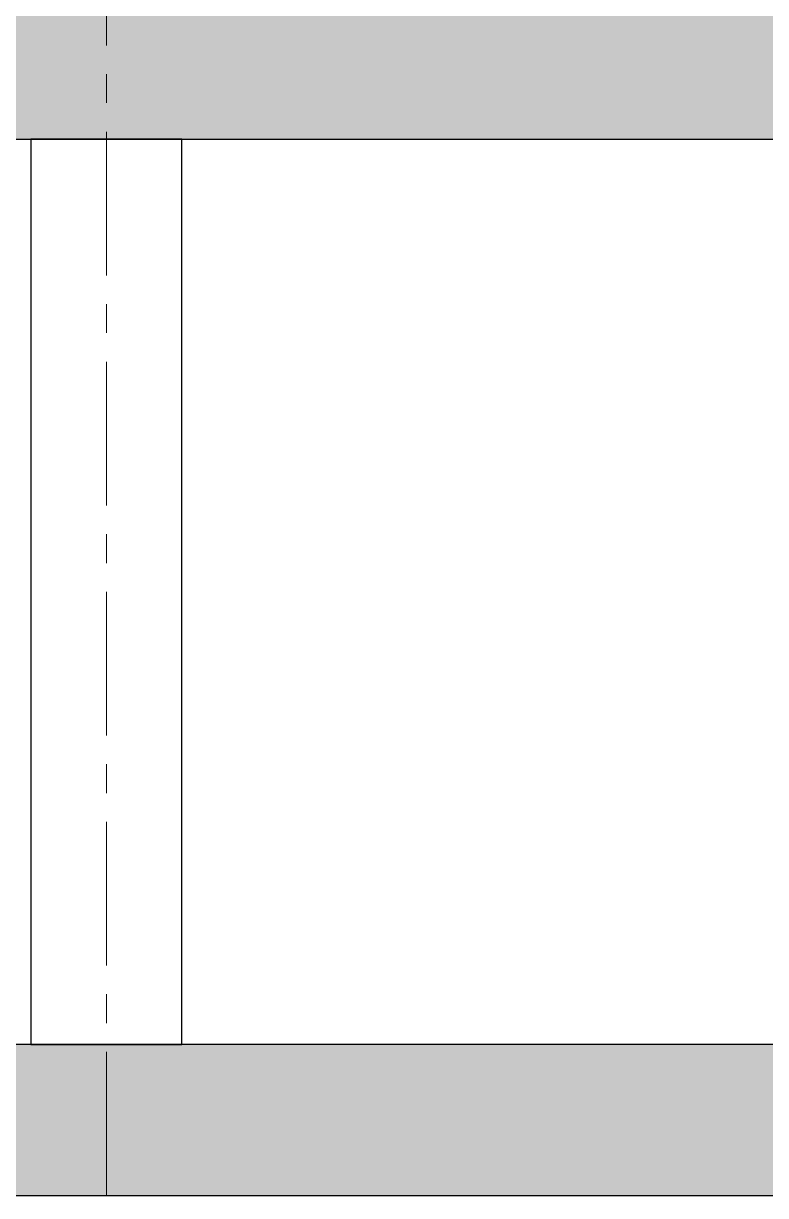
# Model space of a CAD drawing. Header units: millimetres. Extents: x 3220 to 226993, y 817 to 176024.
# Drawn here: x 161033 to 163491, y 131944 to 135827 of the extents above; entities that cross this region are included whole.
import ezdxf

# ---------------------------------------------------------------- set-up
doc = ezdxf.new("R2010")
doc.units = ezdxf.units.MM
doc.linetypes.add('AXES', pattern=[50.8, 31.75, -6.35, 6.35, -6.35])
doc.layers.add('Axe', color=1, linetype='AXES', lineweight=9)

# ---------------------------------------------------------------- blocks, each defined once
blk = doc.blocks.new('section 1-2')
h = blk.add_hatch()
h.set_pattern_fill('AR-CONC', color=256, scale=3)
h.paths.add_polyline_path([(-250, 0), (-1500, 0), (-1500, -500), (-250, -500)])
h.paths.add_polyline_path([(0, 0), (-250, 0), (-250, -500), (0, -500)])
h.paths.add_polyline_path([(250, 0), (0, 0), (0, -500), (250, -500)])
h.paths.add_polyline_path([(9000, 0), (6000, 0), (6000, -500), (6250, -500), (9000, -500)])
h.paths.add_polyline_path([(12000, 0), (9000, 0), (9000, -500), (9250, -500), (12000, -500)])
h.paths.add_polyline_path([(15000, 0), (14750, 0), (12000, 0), (12000, -500), (15000, -500)])
h.paths.add_polyline_path([(23750, 0), (15000, 0), (15000, -500), (23750, -500)])
h.paths.add_polyline_path([(24000, 0), (23750, 0), (23750, -500), (24000, -500)])
h.paths.add_polyline_path([(24250, 0), (24000, 0), (24000, -500), (24250, -500)])
h.paths.add_polyline_path([(32500, 0), (24250, 0), (24250, -500), (32500, -500)])
h.paths.add_polyline_path([(3500, 0), (3500, -500), (6000, -500), (6000, 0)])
h.paths.add_polyline_path([(2500, -500), (2500, 0), (250, 0), (250, -500)])
h = blk.add_hatch()
h.set_pattern_fill('AR-CONC', color=256, scale=3)
h.paths.add_polyline_path([(0, -500), (-250, -500), (-250, -4000), (0, -4000)])
h.paths.add_polyline_path([(250, -500), (0, -500), (0, -4000), (3000, -4000), (3000, -3500), (2750, -3500), (250, -3500)])
h.paths.add_polyline_path([(6000, -3500), (3000, -3500), (3000, -4000), (6000, -4000)])
h.paths.add_polyline_path([(18250, -500), (18000, -500), (18000, -4000), (18250, -4000)])
h.paths.add_polyline_path([(7500, -3500), (7500, -4000), (9000, -4000), (9000, -3500)])
h.paths.add_polyline_path([(6000, -4000), (6000, -3500)], flags=17)
h.paths.add_polyline_path([(11200, -3500), (11200, -4000), (12000, -4000), (12000, -3500)])
h.paths.add_polyline_path([(17750, -3500), (17750, -4000), (18000, -4000), (18000, -500), (17750, -500)])
h.paths.add_polyline_path([(14750, -4000), (14750, -3500), (12000, -3500), (12000, -4000)])
blk.add_line((-1500, -500), (32500, -500))
for points in [[(17750, -500), (17750, -3500), (250, -3500), (250, -500)], [(11700, -4000), (14250, -4000)]]:
    blk.add_lwpolyline(points)
blk.add_lwpolyline([(11750, -3500), (12250, -3500), (12250, -500), (11750, -500)], close=True)
at = {"layer": 'Axe', "ltscale": 15}
blk.add_line((12000, -4000), (12000, 33323.9), dxfattribs=at)

msp = doc.modelspace()

# ---------------------------------------------------------------- block references
msp.add_blockref('section 1-2', (149308.2, 135943.7))

doc.saveas('drawing.dxf')
